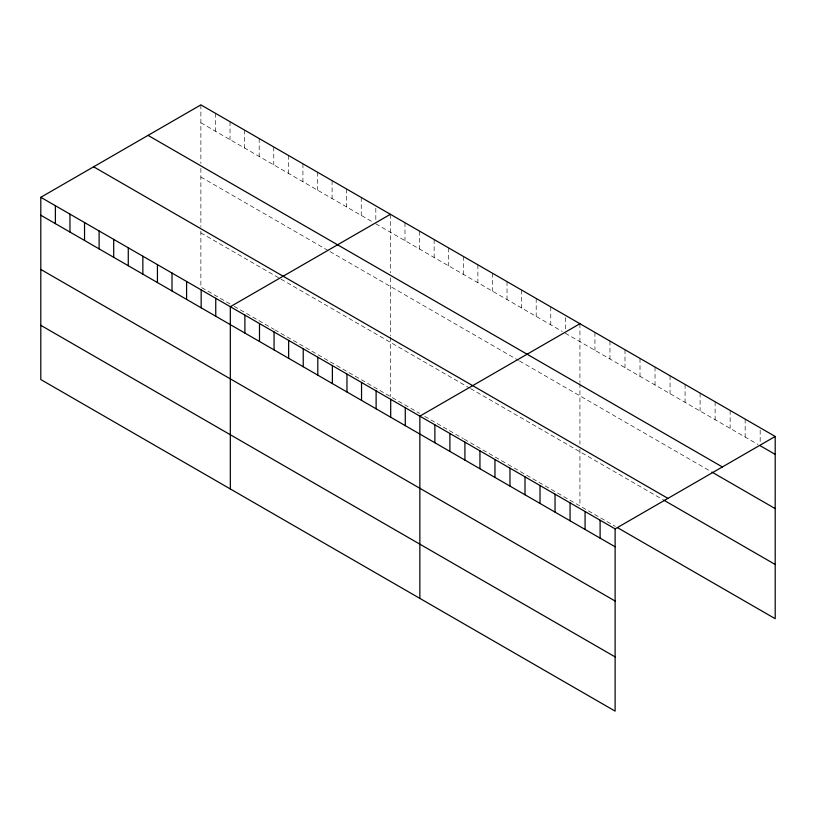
<?xml version="1.0" encoding="UTF-8"?>
<svg xmlns="http://www.w3.org/2000/svg" width="816" height="816" viewBox="0 0 816 816"><rect width="100%" height="100%" fill="white"/><g stroke="black" fill="none" stroke-linecap="round" stroke-linejoin="round"><path stroke-width="0.61" stroke-dasharray="4.08 3.06" d="M200.879 104.876L200.879 163.475M200.879 122.798L373.738 222.605M375.819 223.808L562.224 331.429M565.355 333.234L758.033 444.475M200.879 177.031L328.96 250.981M330.001 251.583L518.486 360.397M519.527 360.998L710.828 471.444M200.879 232.897L280.021 278.593M281.061 279.194L469.547 388.008M470.587 388.61L662.541 499.443M230.03 303.96L200.879 287.12L200.879 227.817M234.202 306.357L273.768 329.205M274.808 329.807L419.557 413.375M424.769 416.384L463.294 438.631M464.335 439.232L507.032 463.886M508.072 464.488L615.335 526.412M760.175 430.175L760.175 442.129M745.161 419.118L745.161 437.039M730.136 410.448L730.136 428.369M715.112 401.768L715.112 419.699M700.097 393.098L700.097 411.029M685.073 384.428L685.073 402.349M670.058 375.758L670.058 393.679M655.034 367.078L655.034 385.009M640.009 358.408L640.009 376.339M624.995 349.738L624.995 367.669M609.97 341.068L609.97 358.989M594.946 332.398L594.946 350.319M579.931 323.717L579.931 382.316M579.931 383.551L579.931 444.128M579.931 449.198L579.931 505.971M565.355 317.699L565.355 330.837M550.769 306.887L550.769 324.809M536.194 298.472L536.194 316.394M521.618 290.057L521.618 307.979M507.032 281.632L507.032 299.564M492.456 273.217L492.456 291.149M477.88 264.802L477.88 282.724M463.294 256.387L463.294 274.309M448.718 247.972L448.718 265.894M434.143 239.547L434.143 257.479M419.557 231.132L419.557 249.064M404.981 222.717L404.981 240.638M390.405 214.302L390.405 272.891M390.405 277.828L390.405 335.968M390.405 337.243L390.405 396.545M375.819 208.274L375.819 220.218M361.243 197.462L361.243 215.393M346.667 189.047L346.667 206.978M332.081 180.632L332.081 198.553M317.506 172.217L317.506 190.138M302.93 163.792L302.93 181.723M288.344 155.377L288.344 173.308M273.768 146.962L273.768 164.893M259.192 138.547L259.192 156.468M244.616 130.132L244.616 148.053M230.03 121.706L230.03 139.638M215.455 113.291L215.455 131.223M200.879 168.402L200.879 226.552"/><path stroke-width="1.22" d="M40.8 197.299L615.121 528.88L615.121 711.124L40.8 379.542L40.8 197.299L200.879 104.876L775.2 436.458L775.2 618.701L617.477 527.646M390.405 214.302L230.326 306.714L230.326 488.968M579.931 323.717L419.852 416.14L419.852 598.383M615.121 528.88L775.2 436.458M760.175 445.709L775.2 454.39M148.053 135.374L722.374 466.956M711.899 472.066L775.2 508.613M93.626 166.801L667.947 498.382M663.612 500.055L775.2 564.478M40.8 215.22L615.121 546.802M40.8 269.443L615.121 601.025M40.8 325.319L615.121 656.9M600.107 520.21L600.107 538.132M585.082 511.53L585.082 529.462M570.068 502.86L570.068 520.792M555.043 494.19L555.043 512.111M540.019 485.52L540.019 503.441M525.004 476.85L525.004 494.771M509.98 468.17L509.98 486.101M494.955 459.5L494.955 477.431M479.941 450.83L479.941 468.751M464.916 442.16L464.916 460.081M449.891 433.48L449.891 451.411M434.877 424.81L434.877 442.741M405.277 407.725L405.277 425.646M390.701 399.31L390.701 417.231M376.115 390.884L376.115 408.816M361.539 382.469L361.539 400.401M346.963 374.054L346.963 391.976M332.377 365.639L332.377 383.561M317.801 357.224L317.801 375.146M303.226 348.799L303.226 366.731M288.64 340.384L288.64 358.316M274.064 331.969L274.064 349.891M259.488 323.554L259.488 341.476M244.902 315.139L244.902 333.061M215.75 298.299L215.75 316.231M201.164 289.884L201.164 307.805M186.589 281.469L186.589 299.39M172.013 273.044L172.013 290.975M157.437 264.629L157.437 282.56M142.851 256.214L142.851 274.145M128.275 247.799L128.275 265.72M113.699 239.384L113.699 257.305M99.113 230.959L99.113 248.89M84.538 222.544L84.538 240.475M69.962 214.129L69.962 232.05M55.376 205.714L55.376 223.635"/></g></svg>
